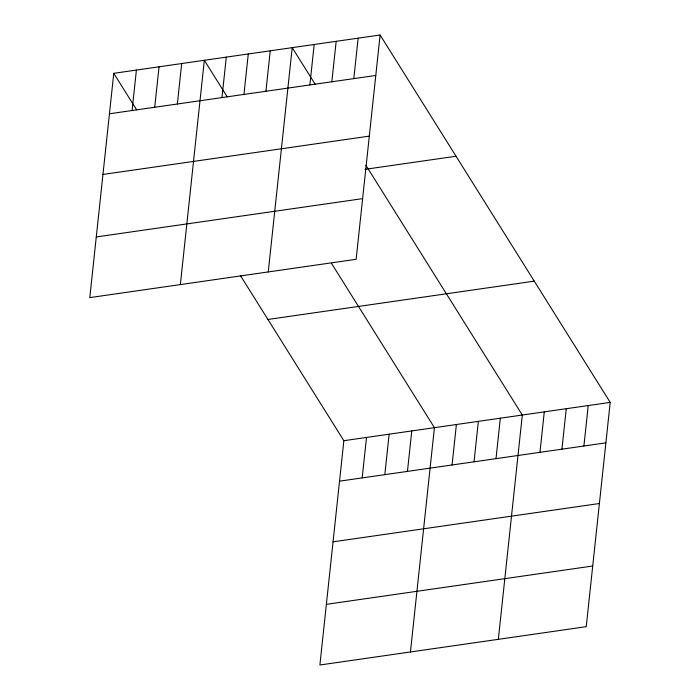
<?xml version="1.0" encoding="UTF-8"?>
<svg xmlns="http://www.w3.org/2000/svg" width="700" height="700" viewBox="0 0 700 700"><rect width="100%" height="100%" fill="white"/><g stroke="black" fill="none" stroke-linecap="round" stroke-linejoin="round"><path stroke-width="1.05" d="M113.768 73.316L89.793 297.614L356.142 259.297L380.109 35L113.768 73.316L136.657 109.865M132.081 110.521L136.404 70.061M154.718 107.266L159.049 66.806M177.362 104.011L181.685 63.551M180.355 284.585L204.321 60.288L227.211 96.836M221.97 97.589L226.293 57.129M243.95 94.43L248.273 53.97M265.921 91.263L270.244 50.803M268.249 271.941L292.215 47.644L315.105 84.192M309.864 84.945L314.186 44.485M331.835 81.786L336.166 41.326M353.815 78.619L358.137 38.159M240.319 275.38L343.858 440.703L319.891 665L586.233 626.684L610.207 402.386L380.109 35M362.18 477.907L366.502 437.447M384.816 474.644L389.139 434.184M407.453 471.389L411.775 430.929M410.445 651.971L434.42 427.674L331.45 263.27M452.069 464.975L456.391 424.515M474.04 461.808L478.363 421.348M496.011 458.649L500.334 418.189M498.339 639.327L522.314 415.03L365.916 165.314M539.962 452.331L544.285 411.871M561.934 449.164L566.256 408.704M583.905 446.005L588.227 405.545M109.445 113.776L375.786 75.46M102.961 174.449L369.303 136.124M365.006 169.33L456.041 156.24M96.276 236.95L362.626 198.634M267.934 319.463L534.275 281.146M343.858 440.703L610.207 402.386M339.535 481.162L605.876 442.846M333.051 541.826L599.401 503.51M326.375 604.336L592.716 566.011"/></g></svg>
